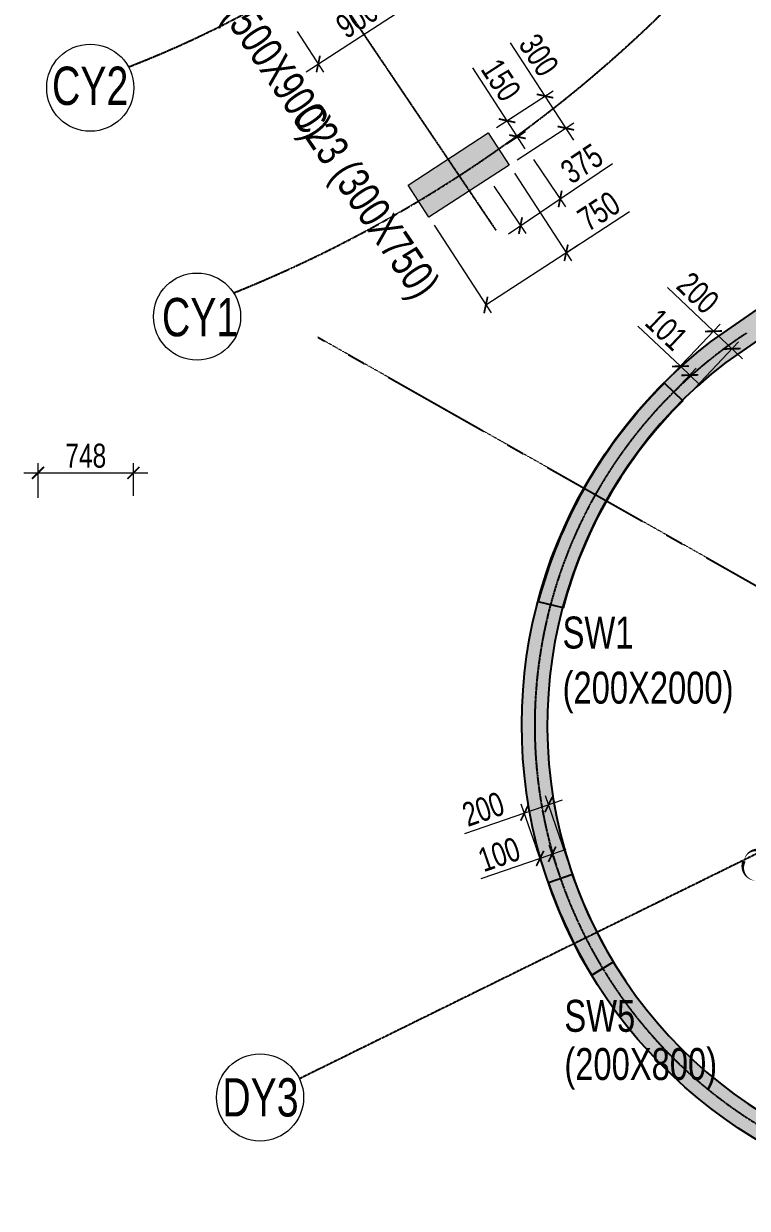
# Model space of a CAD drawing. Header units: millimetres. Extents: x 356 to 40629, y 2473 to 64837.
# Drawn here: x 8273 to 13943, y 25831 to 35109 of the extents above; entities that cross this region are included whole.
import ezdxf

# ---------------------------------------------------------------- set-up
doc = ezdxf.new("R2010")
doc.units = ezdxf.units.MM
doc.linetypes.add('ACAD_ISO10W100', pattern=[18, 12, -3, 0, -3])
doc.linetypes.add('CENTER', pattern=[50.800000000000004, 31.75, -6.349999999999999, 6.349999999999999, -6.349999999999999])
for name, color, linetype, lineweight in [('A-ANNO-GRID-DIMS', 8, 'Continuous', 25), ('S - SEC CUT', 4, 'Continuous', 13), ('S-COL HATCH', 8, 'Continuous', 0), ('S-COLUMN', 6, 'Continuous', 9), ('S-GRID-IDEN', 1, 'Continuous', 9), ('STR-COL-DIM', 8, 'Continuous', 18), ('STR-FOOTING-DIM', 8, 'Continuous', 18)]:
    doc.layers.add(name, color=color, linetype=linetype, lineweight=lineweight)
doc.layers.add('Arch-Comments', color=30, linetype='Continuous', plot=False)
for name, color, linetype in [('S- Structural', 5, 'Continuous'), ('S-COLUMN NO', 6, 'Continuous'), ('S-GRID', 251, 'CENTER'), ('STR-RC WALL', 4, 'Continuous')]:
    doc.layers.add(name, color=color, linetype=linetype)
doc.styles.add('EL', font='swisscl.ttf')
doc.styles.add('SOBHA', font='swisscl.ttf')
doc.styles.add('Swis721 LtCn BT_14', font='swisscl.ttf', dxfattribs={"height": 2.5})
doc.dimstyles.new('S-75', dxfattribs={"dimscale": 75, "dimtxt": 2.5, "dimasz": 1.25, "dimexe": 1, "dimexo": 1, "dimgap": 0.5, "dimtad": 1, "dimdec": 0, "dimrnd": 0.0005, "dimzin": 0, "dimdsep": 46, "dimtxsty": 'EL', "dimblk": 'ARCHTICK', "dimcen": 0.09, "dimdle": 1.5, "dimclrd": 251, "dimclre": 251, "dimclrt": 3, "dimadec": 0, "dimazin": 0, "dimtfac": 1, "dimtdec": 0, "dimtofl": 0, "dimtmove": 0, "dimatfit": 3, "dimfxl": 2, "dimtolj": 1, "dimtzin": 0, "dimlwd": -1, "dimlwe": -1, "dimarcsym": 0})

# ---------------------------------------------------------------- blocks, each defined once
blk = doc.blocks.new('A$Cdfa6e004')
h = blk.add_hatch(color=9)
h.dxf.hatch_style = 1
h.paths.add_polyline_path([(129.2004585899412, 6469.342144818977), (323.3733619563281, 6421.298138648271, -0.1331977755863529), (1262.372222423553, 8044.116751106455), (1117.163915485144, 8181.691599613056, 0.1330649192076544)])
h = blk.add_hatch(color=9)
h.dxf.hatch_style = 1
h.paths.add_polyline_path([(547.6904220730066, 3544.972528809682), (718.7984280213713, 3648.520058797673, -0.0528602753307659), (398.6558115892112, 4332.898461611941), (209.5833613872528, 4267.694093201309, 0.0531660131924717)])
at = {"layer": 'S- Structural', "linetype": 'Continuous', "ltscale": 150}
h = blk.add_hatch(color=9, dxfattribs=at)
h.dxf.hatch_style = 1
h.paths.add_polyline_path([(23655.8770232549, 7383.073010450992), (8109.763748843237, 38000.89742695168), (2982.793339552038, 35397.69278205084, 0.4142140032453268), (1666.048028637771, 31364.55394482628), (3459.419194739326, 27832.54104576819), (1277.897189196214, 26724.04601292872), (1974.396156910821, 19157.6895670984), (5628.901432771818, 11960.05020547733, -0.3748146044818459), (5451.846935075606, 11259.04590641505), (1479.811843946591, 8505.431342540316, 1.130647793762394), (6746.844522912055, 3150.914809875183, -0.013347701598568), (6928.940196388154, 3355.770499094833), (6997.608431965403, 3512.889151051226), (6828.023216965099, 3613.682597231709, -1.197867751285366), (1597.799107532963, 8343.866563048228), (5565.793643428784, 11094.68001075758, 0.3748146044814529), (5807.231594831464, 12050.5949640223), (2170.055795721724, 19214.10348861665), (1489.472176007941, 26607.21483308823), (3728.266037367299, 27744.81136824191), (1844.377298084073, 31455.10046137428, -0.4142140032920218), (3073.339588067597, 35219.36337651089), (8021.980591822432, 37732.02177289502), (23355.78914291042, 7532.32815390081), (13706.69440739976, 5801.246134560563, -0.5584873636583173), (13268.73388562353, 6634.167077902711), (13096.63817634435, 6736.06441274286, 0.5701340176886461), (13719.65580639989, 5600.36991709099)])
at = {"layer": 'STR-RC WALL', "linetype": 'Continuous'}
for points in [[(8450.13034113124, 9487.421339301392, 0.2262431691890696), (7976.059161696582, 4211.862593404949, 0.0795606898011945), (6746.844522912055, 3150.914809875191, -1.130647793762396), (1479.811843946576, 8505.43134254031), (5451.846935078502, 11259.04590641707, 0.3748146044806575), (5628.901432771236, 11960.05020547844), (1974.396156910807, 19157.68956709839), (1277.897189196199, 26724.04601292871), (3459.419194739312, 27832.54104576819), (1666.048028748482, 31364.5539446082, -0.4142140032682225), (2982.793339543045, 35397.69278204627), (8109.763748843223, 38000.89742695168), (23655.87691638991, 7383.073220919817), (23654.79470431805, 7382.879056243226)], [(23654.79474387318, 7382.878833735361), (13719.65580639988, 5600.369917090983, -0.5701340176886465), (13096.63817634433, 6736.064412742853), (13268.73388562351, 6634.167077902704, 0.5584873636583173), (13706.69440739974, 5801.246134560555), (23355.78914291039, 7532.328153900802), (8021.980591822416, 37732.02177289501), (3073.339588060975, 35219.36337650754, 0.4142140032686584), (1844.377297986299, 31455.10046156682), (3728.266037367285, 27744.81136824191), (1489.472176007926, 26607.21483308822), (2170.05579572171, 19214.10348861664), (5807.231594830751, 12050.59496402368, -0.3748146044815324), (5565.793643429875, 11094.68001075834), (1597.799107532948, 8343.866563048214, 2.861785153657656), (6061.046264968812, 8270.889407189561)]]:
    blk.add_lwpolyline(points, format="xyb", dxfattribs=at)
at = {"layer": 'STR-RC WALL'}
blk.add_lwpolyline([(129.2004585899412, 6469.342144818977, -0.1330649192076544), (1117.163915485144, 8181.691599613056), (1262.372222423553, 8044.116751106455, 0.1331977755863529), (323.3733619563281, 6421.298138648271)], format="xyb", close=True, dxfattribs=at)
blk.add_lwpolyline([(718.7984280213713, 3648.520058797673, -0.0528602753307659), (398.6558115892112, 4332.898461611941), (209.5833613872528, 4267.694093201309, 0.0531660131924717), (547.6904220730066, 3544.972528809682), (718.7984280213713, 3648.520058797673)], format="xyb", dxfattribs=at)
blk = doc.blocks.new('A$Cb8b67056')
h = blk.add_hatch(color=9)
h.dxf.hatch_style = 1
h.paths.add_polyline_path([(129.2004585899412, 6519.341978896409), (323.3733619563281, 6471.297972725705, -0.1331977755863529), (1262.372222423553, 8094.116585183888), (1117.163915485144, 8231.691433690488, 0.1330649192076544)])
h = blk.add_hatch(color=9)
h.dxf.hatch_style = 1
h.paths.add_polyline_path([(547.6904220730066, 3594.972362887114), (718.7984280213713, 3698.519892875105, -0.0528602753307659), (398.6558115892112, 4382.898295689375), (209.5833613872528, 4317.693927278742, 0.0531660131924717)])
at = {"layer": 'S- Structural', "linetype": 'Continuous', "ltscale": 150}
h = blk.add_hatch(color=9, dxfattribs=at)
h.dxf.hatch_style = 1
edge = h.paths.add_edge_path()
edge.add_line((5807.231594830751, 12100.59479809925), (2170.05579572171, 19264.10332269408))
edge.add_line((2170.05579572171, 19264.10332269408), (1489.472176007926, 26657.21466716565))
edge.add_line((1489.472176007926, 26657.21466716565), (3728.266037367285, 27794.81120231934))
edge.add_line((3728.266037367285, 27794.81120231934), (1844.377297986299, 31505.10029564239))
edge.add_arc((4340.987067278475, 32772.75153307244), 2799.99999997912, 116.9190531344876, 206.9191393834795, ccw=False)
edge.add_line((3073.339588068426, 35269.36321058869), (8021.980591766537, 37782.0216069445))
edge.add_line((8021.980591766537, 37782.0216069445), (23355.78914291039, 7582.327987978235))
edge.add_line((23355.78914289921, 7582.327987981961), (23655.87691638991, 7433.07305499725))
edge.add_line((23655.87691638991, 7433.073054999113), (8109.76406216994, 38050.89742692933))
edge.add_line((8109.76406216994, 38050.89742692933), (2982.793339550495, 35447.69261612743))
edge.add_arc((4340.987067304552, 32772.75153306313), 2999.999999995948, 116.9190531349365, 206.9191393746611)
edge.add_line((1666.048028551042, 31414.55377907679), (3459.370654888451, 27882.51621532999))
edge.add_line((3459.370654888451, 27882.51621532999), (1277.897189196199, 26774.04584700801))
edge.add_line((1277.897189196199, 26774.04584700801), (1974.396156910807, 19207.68940117582))
edge.add_line((1974.396156910807, 19207.68940117582), (5628.901432771236, 12010.05003955401))
edge.add_arc((5138.493487108498, 11761.05195355415), 550.000000000673, -55.26835309946023, 26.91857442020938, ccw=False)
edge.add_line((5451.846935074776, 11309.04574049264), (1479.811843946576, 8555.431176617743))
edge.add_arc((3783.758937876672, 5553.988275555894), 3783.758937876922, 127.5103189442116, 321.5458748085917)
edge.add_arc((10674.1225875616, -106.6734657865017), 5134.554712997532, 121.7000063388154, 139.8956220612543, ccw=False)
edge.add_arc((7482.877482585609, 3215.818111116067), 1156.476061322927, 64.75738685450551, 77.44847160495435)
edge.add_arc((10674.12506752833, -106.6764474660158), 5334.558594571288, 123.4431513525636, 130.4710645838518)
edge.add_arc((3918.060007754713, 5522.799907045438), 3649.21157276052, 334.4952862525346, 352.5911324981943)
edge.add_arc((13744.42951834202, 6402.660584609956), 6352.813823196775, 192.273054173958, 198.9020784623342)
edge.add_arc((7596.619377020747, 3548.086429560557), 808.3629911147658, 62.00510955947499, 80.20074890027598, ccw=False)
edge.add_arc((13744.22765110805, 6402.604268737137), 6152.604599122085, 149.3687673032812, 200.3614136317161, ccw=False)
edge.add_line((8450.13034113124, 9537.421173378825), (8602.986807387322, 9795.55384345539))
edge.add_line((8602.986807387322, 9795.55384345539), (8430.900085888803, 9897.466356348246))
edge.add_line((8430.900085888803, 9897.466356350109), (8279.858929049224, 9636.059023328125))
edge.add_line((8279.858929049224, 9636.059023326263), (8177.606952603907, 9463.375281302258))
edge.add_arc((13744.22765161469, 6402.604269662872), 6352.604599087477, 151.1960846543933, 161.718345873737)
edge.add_arc((20907.5512566939, 4235.684506366029), 13835.40195395883, 162.5031577640508, 163.8354996245798)
edge.add_arc((13744.2276516743, 6402.604269649834), 6352.604599149819, 164.6203115153375, 177.5277736576635)
edge.add_arc((3784.689402069897, 5554.166403094306), 3783.195864278834, 17.25924951997855, 49.79893577597156)
edge.add_line((6226.635928273201, 8443.711023040116), (6061.638641390949, 8320.896379677579))
edge.add_arc((3784.689402069897, 5554.166403090581), 3583.195864279514, -26.62030740346222, 50.54647806681419, ccw=False)
edge.add_arc((3784.842164400965, 5554.38356682472), 3583.156610919557, 321.57557375097235, 333.3754936610169, ccw=False)
edge.add_arc((10674.11820478737, -106.6684050746262), 5334.548104353082, 139.9269993831257, 140.0717028247857)
edge.add_arc((3783.586593735964, 5554.064820410683), 3583.593159090097, 244.65159362045858, 321.3767173958822, ccw=False)
edge.add_line((2249.373223498464, 2315.495805481449), (2071.021750576794, 2406.166857030243))
edge.add_arc((3783.586593743414, 5554.064820418134), 3583.593159100507, 127.5853800739763, 241.4522875115809, ccw=False)
edge.add_line((1597.799107532948, 8393.866397125646), (5565.793643429875, 11144.67984483577))
edge.add_arc((5138.493487101048, 11761.05195355415), 750.0000000030553, 304.7316469014331, 386.9185744199305)
at = {"color": 4, "ltscale": 20}
blk.add_lwpolyline([(6186.973371487111, 8474.408201230692, -0.1463558368927955), (7397.62163554877, 6678.606096195057, -0.1243819287286583), (8279.859100800008, 9636.059258272871), (8430.89488395676, 9897.469437016174), (8602.98160545528, 9795.556924123317), (8450.13034113124, 9537.421173378825, 0.2262431691890696), (7976.059161696582, 4261.862427482381, 0.0795606898011945), (6746.844522912055, 3200.914643952624, -1.130647793762396), (1479.811843946576, 8555.431176617743), (5451.846935078502, 11309.0457404945, 0.3748146044806575), (5628.901432771236, 12010.05003955587), (1974.396156910807, 19207.68940117582), (1277.897189196199, 26774.04584700614), (3459.419194739312, 27882.54087984562), (1666.048028748482, 31414.55377868563, -0.4142140032682225), (2982.793339543045, 35447.69261612371), (8109.763748843223, 38050.89726102911), (23655.87691638991, 7433.07305499725), (23654.79470431805, 7432.878890320658)], format="xyb", dxfattribs=at)
at = {"color": 4, "linetype": 'Continuous'}
blk.add_lwpolyline([(23654.79474387318, 7432.878667812794), (13719.65580639988, 5650.369751168415, -0.5701340176886465), (13096.63817634433, 6786.064246820285), (13249.49079991132, 7044.202293066309), (13421.58368263393, 6942.300184711815), (13268.73388562351, 6684.166911980137, 0.5584873636583173), (13706.69440739974, 5851.245968637988), (23355.78914291039, 7582.327987978235), (8021.980591822416, 37782.02160697244), (3073.339588060975, 35269.36321058497, 0.4142140032686584), (1844.377297986299, 31505.10029564426), (3728.266037367285, 27794.81120231934), (1489.472176007926, 26657.21466716565), (2170.05579572171, 19264.10332269408), (5807.231594830751, 12100.59479810111, -0.3748146044815324), (5565.793643429875, 11144.67984483577), (1597.799107532948, 8393.866397125646, 2.861785153657656), (6061.046264968812, 8320.889241266996)], format="xyb", dxfattribs=at)
at = {"color": 4}
blk.add_lwpolyline([(129.2004585899412, 6519.341978896409, -0.1330649192076544), (1117.163915485144, 8231.691433690488), (1262.372222423553, 8094.116585183888, 0.1331977755863529), (323.3733619563281, 6471.297972725705)], format="xyb", close=True, dxfattribs=at)
blk.add_lwpolyline([(718.7984280213713, 3698.519892875105, -0.0528602753307659), (398.6558115892112, 4382.898295689375), (209.5833613872528, 4317.693927278742, 0.0531660131924717), (547.6904220730066, 3594.972362887114), (718.7984280213713, 3698.519892875105)], format="xyb", dxfattribs=at)
blk = doc.blocks.new('GRIDS')
at = {"layer": 'S-GRID', "linetype": 'ACAD_ISO10W100', "ltscale": 0.05}
for p, q in [((105123.0558641048, -54032.64426217549, 1.3216095e-09), (108252.0628949685, -58671.30245585194, 1.3216095e-09)), ((106856.8743988981, -59508.5934860383), (117596.4067854716, -65594.66922647132)), ((117157.8645210193, -60180.05642900595), (106712.5973720167, -65316.90400710376))]:
    blk.add_line(p, q, dxfattribs=at)
for centre, radius, start, end in [((102347.6614202596, -49595.95344904262, 1.3216095e-09), 10311.2632911457, 291.9205277131326, 59.65161587217703), ((102347.6614202596, -49595.95344904262, 1.3216095e-09), 8362.226871117962, 291.2225410905862, 59.08585605391563), ((112228.7257198617, -62547.97613581467), 3672.085020987629, 123.2766023459032, 94.3797126516338)]:
    blk.add_arc(centre, radius, start, end, dxfattribs=at)
at = {"layer": 'S-GRID-IDEN'}
for centre in [(105073.4775838028, -57554.39391446704), (105910.4822289587, -59347.08417525668, 1.3216095e-09), (106404.0604065326, -65462.80467760696)]:
    blk.add_circle(centre, 341.2946889776153, dxfattribs=at)
at = {"layer": 'S-GRID-IDEN', "color": 2, "style": 'SOBHA'}
for s, p in [('CY2', (104774.0574266094, -57689.37969693122)), ('CY1', (105635.5874495278, -59501.32083763196, 1.3216095e-09)), ('DY3', (106108.1977776694, -65611.92537950969))]:
    blk.add_text(s, height=300, dxfattribs=at).set_placement(p)
blk = doc.blocks.new('_ArchTick')
at = {"color": 0, "linetype": 'ByBlock', "const_width": 0.15}
blk.add_lwpolyline([(-0.5, -0.5), (0.5, 0.5)], dxfattribs=at)
blk = doc.blocks.new('*D568')
at = {"layer": 'STR-COL-DIM', "color": 251, "linetype": 'Continuous', "transparency": 16777216}
for p, q in [((12358.28744618719, 34542.75924630783), (12087.91173413148, 34959.26444259874)), ((11976.87038526973, 34295.16111222904), (12421.19504548841, 34583.59592039077)), ((12582.88915364608, 34196.76745014692), (12358.28744618719, 34542.75924630783)), ((12140.21708160421, 34043.53071501995), (12584.5417418229, 34331.9655231817))]:
    blk.add_line(p, q, dxfattribs=at)
at = {"layer": 'STR-COL-DIM', "color": 251, "transparency": 16777216, "xscale": 93.75, "yscale": 93.75, "zscale": 93.75}
for p, rotation in [((12358.28744618719, 34542.75924630783), 122.9897497602478), ((12521.63414252167, 34291.12884909875), 302.9897497602479)]:
    blk.add_blockref('_ArchTick', p, dxfattribs=dict(at, rotation=rotation))
at = {"layer": 'STR-COL-DIM', "color": 3, "transparency": 16777216, "insert": (12309.67463045635, 34863.09785286324), "char_height": 187.5, "attachment_point": 5, "rotation": 302.9897497602479, "style": 'EL'}
blk.add_mtext('\\A1;300', dxfattribs=at)
blk = doc.blocks.new('*D569')
at = {"layer": 'STR-COL-DIM', "color": 251, "linetype": 'Continuous', "transparency": 16777216}
for p, q in [((12060.99906388608, 34349.77351945169), (11793.09870721474, 34762.46550934757)), ((11976.87038526016, 34295.16111222795), (12123.90666318496, 34390.61019353825)), ((12203.92742319037, 34129.59692190352), (12060.99906388608, 34349.77351945169)), ((12058.54373343462, 34169.3459136281), (12205.58001135942, 34264.79499493839))]:
    blk.add_line(p, q, dxfattribs=at)
at = {"layer": 'STR-COL-DIM', "color": 251, "transparency": 16777216, "xscale": 93.75, "yscale": 93.75, "zscale": 93.75}
for p, rotation in [((12060.99906388608, 34349.77351945169), 122.9897497635348), ((12142.67241206054, 34223.95832085184), 302.9897497635348)]:
    blk.add_blockref('_ArchTick', p, dxfattribs=dict(at, rotation=rotation))
at = {"layer": 'STR-COL-DIM', "color": 3, "transparency": 16777216, "insert": (12013.52086620913, 34668.13862131703), "char_height": 187.5, "attachment_point": 5, "rotation": 302.98974976353486, "style": 'EL'}
blk.add_mtext('\\A1;150', dxfattribs=at)
blk = doc.blocks.new('*D571')
at = {"layer": 'STR-COL-DIM', "color": 251, "linetype": 'Continuous', "transparency": 16777216}
for p, q in [((12118.14615638629, 33939.78644163601), (12564.66304334171, 33251.94136031474)), ((12523.82636925841, 33314.84895961574), (13021.53224950803, 33637.93636156617)), ((11489.07016338798, 33531.41970081055), (11935.58705034341, 32843.57461948928)), ((11894.75037626011, 32906.48221879027), (12618.1877682099, 33376.10397074069))]:
    blk.add_line(p, q, dxfattribs=at)
at = {"layer": 'STR-COL-DIM', "color": 251, "transparency": 16777216, "xscale": 93.75, "yscale": 93.75, "zscale": 93.75}
for p, rotation in [((12523.82636925841, 33314.84895961574), 32.9897497605748), ((11894.75037626011, 32906.48221879027), 212.9897497605748)]:
    blk.add_blockref('_ArchTick', p, dxfattribs=dict(at, rotation=rotation))
at = {"layer": 'STR-COL-DIM', "color": 3, "transparency": 16777216, "insert": (12780.46187155201, 33640.63428704209), "char_height": 187.5, "attachment_point": 5, "rotation": 32.989749760574774, "style": 'EL'}
blk.add_mtext('\\A1;750', dxfattribs=at)
blk = doc.blocks.new('*D572')
at = {"layer": 'STR-COL-DIM', "color": 251, "linetype": 'Continuous', "transparency": 16777216}
for p, q in [((12268.10372809837, 34046.87324195275), (12518.80874152177, 33675.07477049346)), ((12476.87803608466, 33737.25849779849), (12888.18305020874, 34014.60291151371)), ((11957.20616559595, 33837.23392505467), (12207.91117901935, 33465.43545359538)), ((12072.7048826247, 33464.72312274476), (12476.87803608466, 33737.25849779849))]:
    blk.add_line(p, q, dxfattribs=at)
at = {"layer": 'STR-COL-DIM', "color": 251, "transparency": 16777216, "xscale": 93.75, "yscale": 93.75, "zscale": 93.75}
for p, rotation in [((12476.87803608466, 33737.25849779849), 33.99192605501519), ((12165.98047358224, 33527.61918090042), 213.9919260550152)]:
    blk.add_blockref('_ArchTick', p, dxfattribs=dict(at, rotation=rotation))
at = {"layer": 'STR-COL-DIM', "color": 3, "transparency": 16777216, "insert": (12646.67710878061, 34012.94545615338), "char_height": 187.5, "attachment_point": 5, "rotation": 33.9919260550152, "style": 'EL'}
blk.add_mtext('\\A1;375', dxfattribs=at)
blk = doc.blocks.new('*D574')
at = {"layer": 'STR-COL-DIM', "color": 251, "linetype": 'Continuous', "transparency": 16777216}
for p, q in [((13678.80437752752, 32700.6756253472), (13318.59847738926, 33041.94585421725)), ((13344.86357175311, 32348.2058276296), (13730.38702107504, 32755.12037610106)), ((13905.67981059673, 32485.72681151932), (13678.80437752752, 32700.6756253472)), ((13490.07187869152, 32210.630979123), (13875.59532801345, 32617.54552759446))]:
    blk.add_line(p, q, dxfattribs=at)
at = {"layer": 'STR-COL-DIM', "color": 251, "transparency": 16777216, "xscale": 93.75, "yscale": 93.75, "zscale": 93.75}
for p, rotation in [((13678.80437752752, 32700.6756253472), 136.5462687805262), ((13824.01268446594, 32563.1007768406), 316.5462687805262)]:
    blk.add_blockref('_ArchTick', p, dxfattribs=dict(at, rotation=rotation))
at = {"layer": 'STR-COL-DIM', "color": 3, "transparency": 16777216, "insert": (13556.5064509356, 33000.4783170391), "char_height": 187.5, "attachment_point": 5, "rotation": 316.5462687805262, "style": 'EL'}
blk.add_mtext('\\A1;200', dxfattribs=at)
blk = doc.blocks.new('*D575')
at = {"layer": 'STR-COL-DIM', "color": 251, "linetype": 'Continuous', "transparency": 16777216}
for p, q in [((13418.93004678777, 32426.38194453928), (13086.19626858948, 32741.62423400457)), ((13344.86357175311, 32348.20582762961), (13470.51269033528, 32480.82669529315)), ((13418.31229524858, 32278.6182315689), (13543.96141383075, 32411.23909923245)), ((13574.04589641405, 32279.42038315732), (13418.93004678777, 32426.38194453928))]:
    blk.add_line(p, q, dxfattribs=at)
at = {"layer": 'STR-COL-DIM', "color": 251, "transparency": 16777216, "xscale": 93.75, "yscale": 93.75, "zscale": 93.75}
for p, rotation in [((13418.93004678777, 32426.38194453928), 136.5462687805356), ((13492.37877028324, 32356.79434847857), 316.5462687805356)]:
    blk.add_blockref('_ArchTick', p, dxfattribs=dict(at, rotation=rotation))
at = {"layer": 'STR-COL-DIM', "color": 3, "transparency": 16777216, "insert": (13310.36818116581, 32713.17066652881), "char_height": 187.5, "attachment_point": 5, "rotation": 316.5462687805356, "style": 'EL'}
blk.add_mtext('\\A1;101', dxfattribs=at)
blk = doc.blocks.new('*D578')
at = {"layer": 'STR-COL-DIM', "color": 251, "linetype": 'Continuous', "transparency": 16777216}
for p, q in [((12550.32118648737, 28515.87010673856), (12361.65686745453, 29062.93813200613)), ((12361.24873628541, 28450.66573832794), (12172.58441725257, 28997.7337635955)), ((12492.46175707274, 29028.71342087563), (12197.03605507487, 28926.83159573156)), ((12197.03605507487, 28926.83159573156), (11727.94805589113, 28765.05981627288))]:
    blk.add_line(p, q, dxfattribs=at)
at = {"layer": 'STR-COL-DIM', "color": 251, "transparency": 16777216, "xscale": 93.75, "yscale": 93.75, "zscale": 93.75}
for p, rotation in [((12386.10850527683, 28992.03596414218), 19.02749420311422), ((12197.03605507487, 28926.83159573156), 199.0274942031142)]:
    blk.add_blockref('_ArchTick', p, dxfattribs=dict(at, rotation=rotation))
at = {"layer": 'STR-COL-DIM', "color": 3, "transparency": 16777216, "insert": (11874.64675426808, 28956.8911286571), "char_height": 187.5, "attachment_point": 5, "rotation": 19.02749420311419, "style": 'EL'}
blk.add_mtext('\\A1;200', dxfattribs=at)
blk = doc.blocks.new('*D579')
at = {"layer": 'STR-COL-DIM', "color": 251, "linetype": 'Continuous', "transparency": 16777216}
for p, q in [((12455.78496138639, 28483.26792253325), (12389.63123747958, 28675.09320930354)), ((12361.24873628541, 28450.66573832794), (12295.0950123786, 28642.49102509822)), ((12520.4361270978, 28640.86849817304), (12319.5466502009, 28571.58885723428)), ((12319.5466502009, 28571.58885723428), (11854.40798540014, 28411.17906284434))]:
    blk.add_line(p, q, dxfattribs=at)
at = {"layer": 'STR-COL-DIM', "color": 251, "transparency": 16777216, "xscale": 93.75, "yscale": 93.75, "zscale": 93.75}
for p, rotation in [((12414.08287530188, 28604.19104143959), 19.02749420311422), ((12319.5466502009, 28571.58885723428), 199.0274942031142)]:
    blk.add_blockref('_ArchTick', p, dxfattribs=dict(at, rotation=rotation))
at = {"layer": 'STR-COL-DIM', "color": 3, "transparency": 16777216, "insert": (11999.1320165856, 28602.32938269419), "char_height": 187.5, "attachment_point": 5, "rotation": 19.02749420311419, "style": 'EL'}
blk.add_mtext('\\A1;100', dxfattribs=at)
blk = doc.blocks.new('*D589')
at = {"layer": 'STR-FOOTING-DIM', "color": 251, "linetype": 'Continuous', "transparency": 16777216}
for p, q in [((8385.867338680624, 31395.82759743138), (8385.867338680624, 31666.18955975621)), ((9133.91346790079, 31411.73108825275), (9133.91346790079, 31666.18955975621)), ((8273.367338680626, 31591.1895597562), (9246.41346790079, 31591.1895597562))]:
    blk.add_line(p, q, dxfattribs=at)
at = {"layer": 'STR-FOOTING-DIM', "color": 251, "transparency": 16777216, "xscale": 93.75, "yscale": 93.75, "zscale": 93.75, "rotation": 180}
blk.add_blockref('_ArchTick', (8385.867338680624, 31591.1895597562), dxfattribs=at)
at = {"layer": 'STR-FOOTING-DIM', "color": 251, "transparency": 16777216, "xscale": 93.75, "yscale": 93.75, "zscale": 93.75}
blk.add_blockref('_ArchTick', (9133.91346790079, 31591.1895597562), dxfattribs=at)
at = {"layer": 'STR-FOOTING-DIM', "color": 3, "transparency": 16777216, "insert": (8759.890403290707, 31724.71265936302), "char_height": 187.5, "attachment_point": 5, "style": 'EL'}
blk.add_mtext('\\A1;748', dxfattribs=at)
blk = doc.blocks.new('BASEMENT COLUMNS')
at = {"layer": 'S-COL HATCH'}
h = blk.add_hatch(color=256, dxfattribs=at)
h.dxf.hatch_style = 1
h.paths.add_polyline_path([(-14327.38844693455, -106692.8308021538), (-14295.66179303828, -106991.1484507062), (-15041.45591438937, -107070.4650853928), (-15073.18256825964, -106772.1474368889)])
h = blk.add_hatch(color=30, dxfattribs=at)
h.dxf.hatch_style = 1
h.paths.add_polyline_path([(-15489.78342442585, -110275.4143787826, -0.1331977755863529), (-13917.8271946274, -109253.5471073295), (-13985.01731779812, -109065.1385653596, 0.1330649192076544), (-15641.16609396788, -110144.6679436844)])
h = blk.add_hatch(color=30, dxfattribs=at)
h.dxf.hatch_style = 1
h.paths.add_polyline_path([(-16392.52710500367, -112926.774993673, -0.0528602753307659), (-16368.14183272802, -112171.6124604585), (-16566.2477756888, -112144.1527364253, 0.0531660131924717), (-16591.97425184774, -112941.6369008738)])
at = {"layer": 'S-COLUMN', "color": 30, "elevation": 1.3216095e-09}
blk.add_lwpolyline([(-14327.38844693455, -106692.8308021538), (-14295.66179303828, -106991.1484507062), (-15041.45591438937, -107070.4650853928), (-15073.18256825964, -106772.1474368889)], close=True, dxfattribs=at)
at = {"layer": 'S-COLUMN'}
blk.add_lwpolyline([(-15641.16609396788, -110144.6679436844, -0.1330649192076544), (-13985.01731779812, -109065.1385653596), (-13917.8271946274, -109253.5471073295, 0.1331977755863529), (-15489.78342442585, -110275.4143787826)], format="xyb", close=True, dxfattribs=at)
blk.add_lwpolyline([(-16392.52710500367, -112926.774993673, -0.0528602753307659), (-16368.14183272802, -112171.6124604585), (-16566.2477756888, -112144.1527364253, 0.0531660131924717), (-16591.97425184774, -112941.6369008738), (-16392.52710500367, -112926.774993673)], format="xyb", dxfattribs=at)
blk = doc.blocks.new('*D649')
at = {"layer": 'S-COLUMN', "color": 251, "linetype": 'Continuous', "transparency": 16777216}
for p, q in [((11171.9365805515, 35537.05273405519), (11377.08374756355, 35220.911683003)), ((10486.91096436852, 34732.6763806398), (11430.62970317591, 35345.06513900629)), ((10416.96158582579, 35047.14172497415), (10622.10875283785, 34731.00067392195))]:
    blk.add_line(p, q, dxfattribs=at)
at = {"layer": 'S-COLUMN', "color": 251, "transparency": 16777216, "xscale": 93.75, "yscale": 93.75, "zscale": 93.75}
for p, rotation in [((11336.25783113507, 35283.82626436356), 32.97995231128631), ((10581.28283640936, 34793.91525528253), 212.9799523112863)]:
    blk.add_blockref('_ArchTick', p, dxfattribs=dict(at, rotation=rotation))
at = {"layer": 'S-COLUMN', "color": 3, "transparency": 16777216, "insert": (10886.08762836129, 35150.87809200608), "char_height": 187.5, "attachment_point": 5, "rotation": 32.97995231128631, "style": 'EL'}
blk.add_mtext('\\A1;900', dxfattribs=at)

msp = doc.modelspace()

# ---------------------------------------------------------------- hatches: boundary and pattern name
at = {"layer": 'S-COL HATCH'}
h = msp.add_hatch(color=256, dxfattribs=at)
h.dxf.hatch_style = 1
h.paths.add_polyline_path([(11913.98888718976, 34254.02013602346), (12077.33558353906, 34002.3897388195), (11448.25959053125, 33594.02299800785), (11284.91289422712, 33845.65339518045)])
h = msp.add_hatch(color=30, dxfattribs=at)
h.dxf.hatch_style = 1
h.paths.add_polyline_path([(12305.3174713083, 30581.41162207235), (12499.49037467281, 30533.36761591583, -0.1331977755863529), (13438.48923513292, 32156.18622836883), (13293.28092820353, 32293.7610768609, 0.1330649192076544)])
h = msp.add_hatch(color=30, dxfattribs=at)
h.dxf.hatch_style = 1
h.paths.add_polyline_path([(12723.80743477594, 27657.04200606119), (12894.91544073054, 27760.58953605663, -0.052860275330766), (12574.77282428588, 28444.96793885047), (12385.70037409207, 28379.76357045322, 0.0531660131924716)])

# ---------------------------------------------------------------- linework, layer by layer
at = {"layer": 'A-ANNO-GRID-DIMS', "ltscale": 20}
msp.add_arc((15959.46744423722, 29614.28402393568), 3779.966642145693, 150.5927173338382, 165.1756798643489, dxfattribs=at)
at = {"layer": 'S-COLUMN', "color": 30, "elevation": 1.3216095e-09}
msp.add_lwpolyline([(11913.98888718976, 34254.02013602346), (12077.33558353906, 34002.3897388195), (11448.25959053125, 33594.02299800785), (11284.91289422712, 33845.65339518045)], close=True, dxfattribs=at)
at = {"layer": 'S-COLUMN'}
msp.add_lwpolyline([(12305.3174713083, 30581.41162207235, -0.1330649192076544), (13293.28092820353, 32293.7610768609), (13438.48923513292, 32156.18622836883, 0.1331977755863529), (12499.49037467281, 30533.36761591583)], format="xyb", close=True, dxfattribs=at)
at = {"layer": 'S-COLUMN', "color": 1}
msp.add_lwpolyline([(14006.13833148462, 28397.37859433485, 0, 26.66666666666666, -0.52056705), (13918.24042680544, 28550.58942666173, 0, 26.66666666666666, -0.52056705), (14063.93206029598, 28626.87239085456, 0, 26.66666666666666, -0.52056705)], format="xyseb", dxfattribs=at)
at = {"layer": 'S-COLUMN'}
msp.add_lwpolyline([(12894.91544073054, 27760.58953605663, -0.0528602753307659), (12574.77282428588, 28444.96793885047), (12385.70037409207, 28379.76357045322, 0.0531660131924717), (12723.80743477594, 27657.04200606119), (12894.91544073054, 27760.58953605663)], format="xyb", dxfattribs=at)
at = {"layer": 'STR-RC WALL'}
msp.add_lwpolyline([(12305.3174713104, 30581.41162208166, -0.1330649192076544), (13293.2809282056, 32293.76107687574), (13438.48923514401, 32156.18622836914, 0.1331977755863529), (12499.49037467678, 30533.36761591095)], format="xyb", close=True, dxfattribs=at)
msp.add_lwpolyline([(12894.91544074183, 27760.58953606035, -0.0528602753307659), (12574.77282430967, 28444.96793887462), (12385.70037410771, 28379.76357046399, 0.053105423854188), (12724.36885908609, 27656.11502240727), (12894.91544074183, 27760.58953606035)], format="xyb", dxfattribs=at)

# ---------------------------------------------------------------- block references
at = {"layer": 'Arch-Comments', "color": 4, "ltscale": 20}
msp.add_blockref('A$Cb8b67056', (12176.11701272049, 24062.06964318522), dxfattribs=at)
at = {"layer": 'S - SEC CUT', "ltscale": 20}
msp.add_blockref('A$Cdfa6e004', (12176.11732604714, 24112.06964316291), dxfattribs=at)
at = {"layer": 'S-COLUMN', "rotation": 26.91905313264673}
msp.add_blockref('BASEMENT COLUMNS', (-23614.21564949174, 135872.8219725246), dxfattribs=at)
at = {"layer": 'S-GRID', "color": 2}
msp.add_blockref('GRIDS', (-96278.71858553214, 92162.38222295127), dxfattribs=at)

# ---------------------------------------------------------------- texts
at = {"layer": 'S-COLUMN NO', "char_height": 250, "attachment_point": 1, "rotation": 304, "style": 'Swis721 LtCn BT_14'}
for s, insert, width, line_spacing_factor in [('\\pxqr;P(500X900)', (9749.075706203432, 35740.62492685839), 1706.851655059959, 0.838598153739923), ('\\pxqr;C23 (300X750)', (10596.71219541721, 34484.05032637339), 1699.975147770319, 0.900091479620041)]:
    msp.add_mtext(s, dxfattribs=dict(at, insert=insert, width=width, line_spacing_factor=line_spacing_factor))
at = {"layer": 'S-COLUMN NO', "color": 4, "char_height": 250, "width": 1464.033420707736, "attachment_point": 1, "style": 'Swis721 LtCn BT_14'}
for s, insert, line_spacing_factor in [('\\pxql;SW1 (200X2000)', (12496.13194903023, 30465.71856307297), 1.035397812187671), ('\\pxql;SW5\\P(200X800)', (12509.94541345899, 27463.73176194711, 1.3216095e-09), 0.9060845649773545)]:
    msp.add_mtext(s, dxfattribs=dict(at, insert=insert, line_spacing_factor=line_spacing_factor))

# ---------------------------------------------------------------- dimensions: what is measured, and where the dimension line sits
at = {"layer": 'S-COLUMN', "color": 1}
dim = msp.add_aligned_dim(p1=(10376.13566939731, 35110.05630633472, 1.3216095e-09), p2=(11131.11066412302, 35599.96731541576, 1.3096724e-09), distance=-376.86937298413807, dimstyle='S-75', dxfattribs=at)
dim.commit()
dim.dimension.update_dxf_attribs({"geometry": '*D649', "text_midpoint": (10886.08762836129, 35150.87809200608)})
at = {"layer": 'STR-COL-DIM', "color": 2}
for p1, p2, distance, picture, middle in [((12077.30948230299, 34002.69404093701, 1.3216095e-09), (11913.9627859685, 34254.32443814609, 1.3216095e-09), -529.7348791969014, '*D568', (12309.67463045635, 34863.09785286324)), ((11995.63613413574, 34128.50923954155, 1.3216095e-09), (11913.96278596128, 34254.32443814141, 1.3216095e-09), -175.3002970589499, '*D569', (12013.52086620913, 34668.13862131703)), ((11915.27546015884, 33899.41765235971, 1.3216095e-09), (12226.17302266126, 34109.05696925778, 1.3216095e-09), -448.4273710815287, '*D572', (12646.67710878061, 34012.94545615338)), ((13438.48923514401, 32156.18622836914), (13293.2809282056, 32293.76107687574), -560.5423978030598, '*D574', (13556.5064509356, 33000.4783170391)), ((13366.72965170107, 32224.17348081503), (13293.2809282056, 32293.76107687574), -182.69098374114145, '*D575', (13310.36818116581, 32713.17066652881)), ((12574.77282430967, 28444.96793887462), (12385.70037410771, 28379.76357046399), -578.6861407933353, '*D578', (11874.64675426808, 28956.8911286571)), ((12480.23659920869, 28412.36575466931), (12385.70037410771, 28379.76357046399), -202.9119410760306, '*D579', (11999.1320165856, 28602.32938269419))]:
    dim = msp.add_aligned_dim(p1=p1, p2=p2, distance=distance, dimstyle='S-75', dxfattribs=at)
    dim.commit()
    dim.dimension.update_dxf_attribs({"geometry": picture, "text_midpoint": middle})
dim = msp.add_linear_dim(base=(11894.75037626011, 32906.48221879027), p1=(12077.30948230299, 34002.69404093701, 1.3216095e-09), p2=(11448.23348930468, 33594.32730011154, 1.3216095e-09), angle=212.9897497605745, dimstyle='S-75', dxfattribs=at)
dim.commit()
dim.dimension.update_dxf_attribs({"geometry": '*D571', "text_midpoint": (12853.16372890182, 33528.63938507552), "dimtype": 161})
at = {"layer": 'STR-FOOTING-DIM'}
dim = msp.add_linear_dim(base=(9133.91346790079, 31591.1895597562), p1=(8385.867338680624, 31320.82759743138), p2=(9133.91346790079, 31336.73108825274), dimstyle='S-75', dxfattribs=at)
dim.commit()
dim.dimension.update_dxf_attribs({"geometry": '*D589', "text_midpoint": (8759.890403290707, 31724.71265936302)})

doc.saveas('drawing.dxf')
